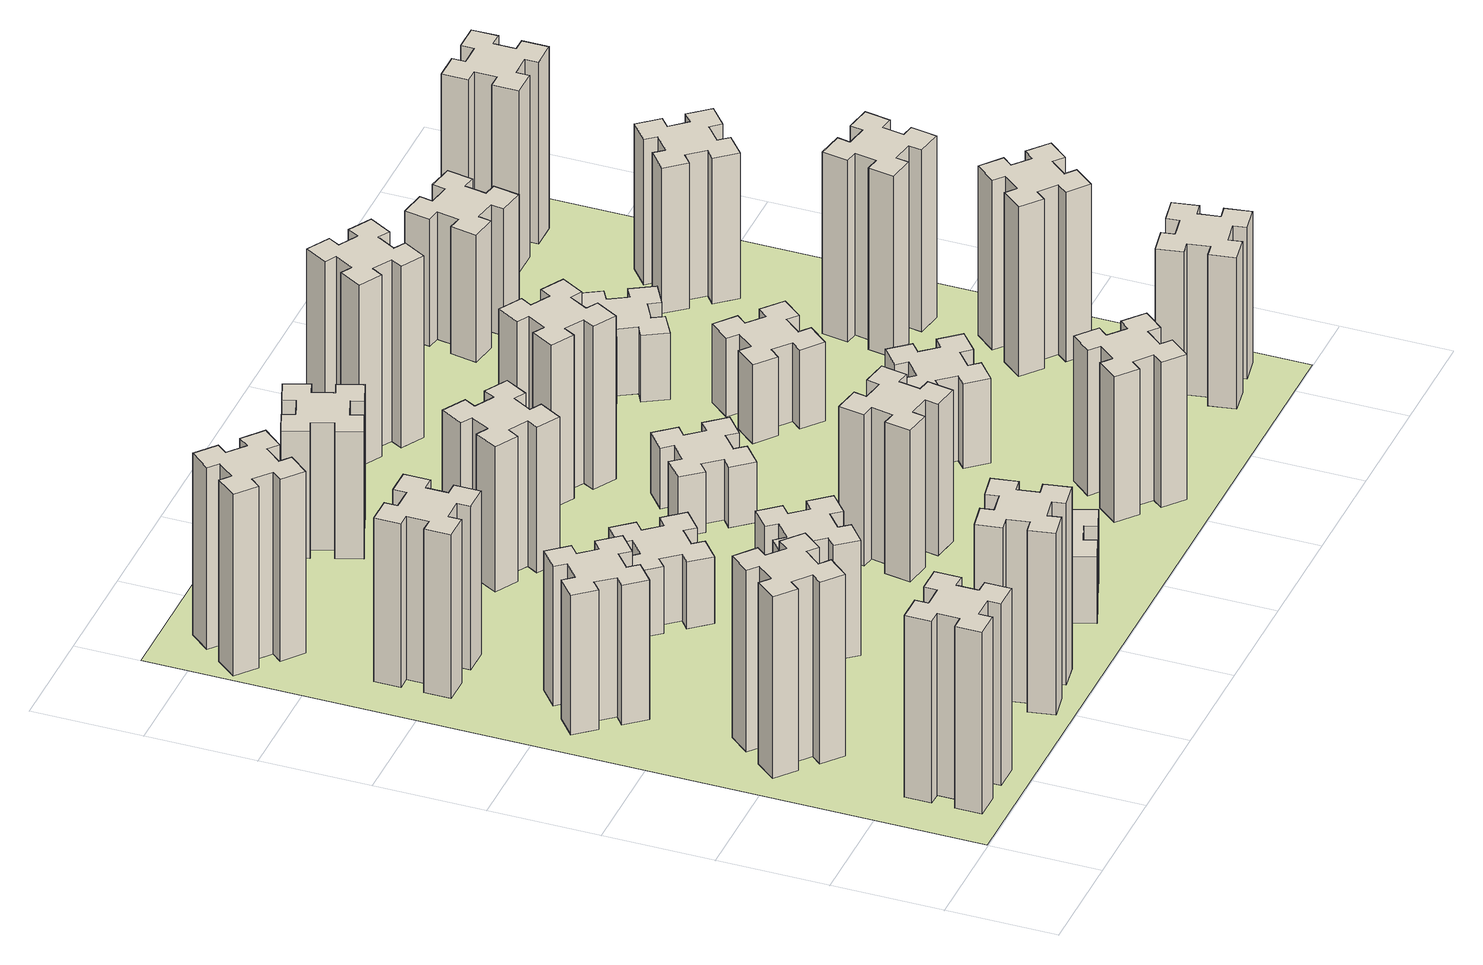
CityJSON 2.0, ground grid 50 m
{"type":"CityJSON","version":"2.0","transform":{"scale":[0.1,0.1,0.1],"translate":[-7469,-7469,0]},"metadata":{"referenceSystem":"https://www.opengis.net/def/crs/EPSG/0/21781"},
"CityObjects":{
"building1":{"type":"Building","attributes":{"class":"1000","function":"1000","usage":"1000","yearOfConstruction":2016,"roofType":"1000","measuredHeight":90,"storeysAboveGround":30,"storeysBelowGround":0},"geometry":[{"type":"Solid","lod":"1","boundaries":[[[[0,1,2,3,4,5,6,7,8,9,10,11,12,13,14,15,16,17,18,19]],[[17,16,20,21]],[[16,15,22,20]],[[15,14,23,22]],[[14,13,24,23]],[[13,12,25,24]],[[12,11,26,25]],[[11,10,27,26]],[[10,9,28,27]],[[9,8,29,28]],[[8,7,30,29]],[[7,6,31,30]],[[6,5,32,31]],[[5,4,33,32]],[[4,3,34,33]],[[3,2,35,34]],[[2,1,36,35]],[[1,0,37,36]],[[0,19,38,37]],[[19,18,39,38]],[[18,17,21,39]],[[24,25,26,27,28,29,30,31,32,33,34,35,36,37,38,39,21,20,22,23]]]]}]},
"building2":{"type":"Building","attributes":{"class":"1000","function":"1000","usage":"1000","yearOfConstruction":2016,"roofType":"1000","measuredHeight":90,"storeysAboveGround":30,"storeysBelowGround":0},"geometry":[{"type":"Solid","lod":"1","boundaries":[[[[40,41,42,43,44,45,46,47,48,49,50,51,52,53,54,55,56,57,58,59]],[[57,56,60,61]],[[56,55,62,60]],[[55,54,63,62]],[[54,53,64,63]],[[53,52,65,64]],[[52,51,66,65]],[[51,50,67,66]],[[50,49,68,67]],[[49,48,69,68]],[[48,47,70,69]],[[47,46,71,70]],[[46,45,72,71]],[[45,44,73,72]],[[44,43,74,73]],[[43,42,75,74]],[[42,41,76,75]],[[41,40,77,76]],[[40,59,78,77]],[[59,58,79,78]],[[58,57,61,79]],[[64,65,66,67,68,69,70,71,72,73,74,75,76,77,78,79,61,60,62,63]]]]}]},
"building3":{"type":"Building","attributes":{"class":"1000","function":"1000","usage":"1000","yearOfConstruction":2016,"roofType":"1000","measuredHeight":69,"storeysAboveGround":30,"storeysBelowGround":0},"geometry":[{"type":"Solid","lod":"1","boundaries":[[[[80,81,82,83,84,85,86,87,88,89,90,91,92,93,94,95,96,97,98,99]],[[97,96,100,101]],[[96,95,102,100]],[[95,94,103,102]],[[94,93,104,103]],[[93,92,105,104]],[[92,91,106,105]],[[91,90,107,106]],[[90,89,108,107]],[[89,88,109,108]],[[88,87,110,109]],[[87,86,111,110]],[[86,85,112,111]],[[85,84,113,112]],[[84,83,114,113]],[[83,82,115,114]],[[82,81,116,115]],[[81,80,117,116]],[[80,99,118,117]],[[99,98,119,118]],[[98,97,101,119]],[[104,105,106,107,108,109,110,111,112,113,114,115,116,117,118,119,101,100,102,103]]]]}]},
"building4":{"type":"Building","attributes":{"class":"1000","function":"1000","usage":"1000","yearOfConstruction":2016,"roofType":"1000","measuredHeight":81,"storeysAboveGround":30,"storeysBelowGround":0},"geometry":[{"type":"Solid","lod":"1","boundaries":[[[[120,121,122,123,124,125,126,127,128,129,130,131,132,133,134,135,136,137,138,139]],[[137,136,140,141]],[[136,135,142,140]],[[135,134,143,142]],[[134,133,144,143]],[[133,132,145,144]],[[132,131,146,145]],[[131,130,147,146]],[[130,129,148,147]],[[129,128,149,148]],[[128,127,150,149]],[[127,126,151,150]],[[126,125,152,151]],[[125,124,153,152]],[[124,123,154,153]],[[123,122,155,154]],[[122,121,156,155]],[[121,120,157,156]],[[120,139,158,157]],[[139,138,159,158]],[[138,137,141,159]],[[144,145,146,147,148,149,150,151,152,153,154,155,156,157,158,159,141,140,142,143]]]]}]},
"building5":{"type":"Building","attributes":{"class":"1000","function":"1000","usage":"1000","yearOfConstruction":2016,"roofType":"1000","measuredHeight":90,"storeysAboveGround":30,"storeysBelowGround":0},"geometry":[{"type":"Solid","lod":"1","boundaries":[[[[160,161,162,163,164,165,166,167,168,169,170,171,172,173,174,175,176,177,178,179]],[[177,176,180,181]],[[176,175,182,180]],[[175,174,183,182]],[[174,173,184,183]],[[173,172,185,184]],[[172,171,186,185]],[[171,170,187,186]],[[170,169,188,187]],[[169,168,189,188]],[[168,167,190,189]],[[167,166,191,190]],[[166,165,192,191]],[[165,164,193,192]],[[164,163,194,193]],[[163,162,195,194]],[[162,161,196,195]],[[161,160,197,196]],[[160,179,198,197]],[[179,178,199,198]],[[178,177,181,199]],[[184,185,186,187,188,189,190,191,192,193,194,195,196,197,198,199,181,180,182,183]]]]}]},
"building6":{"type":"Building","attributes":{"class":"1000","function":"1000","usage":"1000","yearOfConstruction":2016,"roofType":"1000","measuredHeight":90,"storeysAboveGround":30,"storeysBelowGround":0},"geometry":[{"type":"Solid","lod":"1","boundaries":[[[[200,201,202,203,204,205,206,207,208,209,210,211,212,213,214,215,216,217,218,219]],[[217,216,220,221]],[[216,215,222,220]],[[215,214,223,222]],[[214,213,224,223]],[[213,212,225,224]],[[212,211,226,225]],[[211,210,227,226]],[[210,209,228,227]],[[209,208,229,228]],[[208,207,230,229]],[[207,206,231,230]],[[206,205,232,231]],[[205,204,233,232]],[[204,203,234,233]],[[203,202,235,234]],[[202,201,236,235]],[[201,200,237,236]],[[200,219,238,237]],[[219,218,239,238]],[[218,217,221,239]],[[224,225,226,227,228,229,230,231,232,233,234,235,236,237,238,239,221,220,222,223]]]]}]},
"building7":{"type":"Building","attributes":{"class":"1000","function":"1000","usage":"1000","yearOfConstruction":2016,"roofType":"1000","measuredHeight":57,"storeysAboveGround":30,"storeysBelowGround":0},"geometry":[{"type":"Solid","lod":"1","boundaries":[[[[240,241,242,243,244,245,246,247,248,249,250,251,252,253,254,255,256,257,258,259]],[[257,256,260,261]],[[256,255,262,260]],[[255,254,263,262]],[[254,253,264,263]],[[253,252,265,264]],[[252,251,266,265]],[[251,250,267,266]],[[250,249,268,267]],[[249,248,269,268]],[[248,247,270,269]],[[247,246,271,270]],[[246,245,272,271]],[[245,244,273,272]],[[244,243,274,273]],[[243,242,275,274]],[[242,241,276,275]],[[241,240,277,276]],[[240,259,278,277]],[[259,258,279,278]],[[258,257,261,279]],[[264,265,266,267,268,269,270,271,272,273,274,275,276,277,278,279,261,260,262,263]]]]}]},
"building8":{"type":"Building","attributes":{"class":"1000","function":"1000","usage":"1000","yearOfConstruction":2016,"roofType":"1000","measuredHeight":33,"storeysAboveGround":30,"storeysBelowGround":0},"geometry":[{"type":"Solid","lod":"1","boundaries":[[[[280,281,282,283,284,285,286,287,288,289,290,291,292,293,294,295,296,297,298,299]],[[297,296,300,301]],[[296,295,302,300]],[[295,294,303,302]],[[294,293,304,303]],[[293,292,305,304]],[[292,291,306,305]],[[291,290,307,306]],[[290,289,308,307]],[[289,288,309,308]],[[288,287,310,309]],[[287,286,311,310]],[[286,285,312,311]],[[285,284,313,312]],[[284,283,314,313]],[[283,282,315,314]],[[282,281,316,315]],[[281,280,317,316]],[[280,299,318,317]],[[299,298,319,318]],[[298,297,301,319]],[[304,305,306,307,308,309,310,311,312,313,314,315,316,317,318,319,301,300,302,303]]]]}]},
"building9":{"type":"Building","attributes":{"class":"1000","function":"1000","usage":"1000","yearOfConstruction":2016,"roofType":"1000","measuredHeight":33,"storeysAboveGround":30,"storeysBelowGround":0},"geometry":[{"type":"Solid","lod":"1","boundaries":[[[[320,321,322,323,324,325,326,327,328,329,330,331,332,333,334,335,336,337,338,339]],[[337,336,340,341]],[[336,335,342,340]],[[335,334,343,342]],[[334,333,344,343]],[[333,332,345,344]],[[332,331,346,345]],[[331,330,347,346]],[[330,329,348,347]],[[329,328,349,348]],[[328,327,350,349]],[[327,326,351,350]],[[326,325,352,351]],[[325,324,353,352]],[[324,323,354,353]],[[323,322,355,354]],[[322,321,356,355]],[[321,320,357,356]],[[320,339,358,357]],[[339,338,359,358]],[[338,337,341,359]],[[344,345,346,347,348,349,350,351,352,353,354,355,356,357,358,359,341,340,342,343]]]]}]},
"building10":{"type":"Building","attributes":{"class":"1000","function":"1000","usage":"1000","yearOfConstruction":2016,"roofType":"1000","measuredHeight":72,"storeysAboveGround":30,"storeysBelowGround":0},"geometry":[{"type":"Solid","lod":"1","boundaries":[[[[360,361,362,363,364,365,366,367,368,369,370,371,372,373,374,375,376,377,378,379]],[[377,376,380,381]],[[376,375,382,380]],[[375,374,383,382]],[[374,373,384,383]],[[373,372,385,384]],[[372,371,386,385]],[[371,370,387,386]],[[370,369,388,387]],[[369,368,389,388]],[[368,367,390,389]],[[367,366,391,390]],[[366,365,392,391]],[[365,364,393,392]],[[364,363,394,393]],[[363,362,395,394]],[[362,361,396,395]],[[361,360,397,396]],[[360,379,398,397]],[[379,378,399,398]],[[378,377,381,399]],[[384,385,386,387,388,389,390,391,392,393,394,395,396,397,398,399,381,380,382,383]]]]}]},
"building11":{"type":"Building","attributes":{"class":"1000","function":"1000","usage":"1000","yearOfConstruction":2016,"roofType":"1000","measuredHeight":63,"storeysAboveGround":30,"storeysBelowGround":0},"geometry":[{"type":"Solid","lod":"1","boundaries":[[[[400,401,402,403,404,405,406,407,408,409,410,411,412,413,414,415,416,417,418,419]],[[417,416,420,421]],[[416,415,422,420]],[[415,414,423,422]],[[414,413,424,423]],[[413,412,425,424]],[[412,411,426,425]],[[411,410,427,426]],[[410,409,428,427]],[[409,408,429,428]],[[408,407,430,429]],[[407,406,431,430]],[[406,405,432,431]],[[405,404,433,432]],[[404,403,434,433]],[[403,402,435,434]],[[402,401,436,435]],[[401,400,437,436]],[[400,419,438,437]],[[419,418,439,438]],[[418,417,421,439]],[[424,425,426,427,428,429,430,431,432,433,434,435,436,437,438,439,421,420,422,423]]]]}]},
"building12":{"type":"Building","attributes":{"class":"1000","function":"1000","usage":"1000","yearOfConstruction":2016,"roofType":"1000","measuredHeight":75,"storeysAboveGround":30,"storeysBelowGround":0},"geometry":[{"type":"Solid","lod":"1","boundaries":[[[[440,441,442,443,444,445,446,447,448,449,450,451,452,453,454,455,456,457,458,459]],[[457,456,460,461]],[[456,455,462,460]],[[455,454,463,462]],[[454,453,464,463]],[[453,452,465,464]],[[452,451,466,465]],[[451,450,467,466]],[[450,449,468,467]],[[449,448,469,468]],[[448,447,470,469]],[[447,446,471,470]],[[446,445,472,471]],[[445,444,473,472]],[[444,443,474,473]],[[443,442,475,474]],[[442,441,476,475]],[[441,440,477,476]],[[440,459,478,477]],[[459,458,479,478]],[[458,457,461,479]],[[464,465,466,467,468,469,470,471,472,473,474,475,476,477,478,479,461,460,462,463]]]]}]},
"building13":{"type":"Building","attributes":{"class":"1000","function":"1000","usage":"1000","yearOfConstruction":2016,"roofType":"1000","measuredHeight":30,"storeysAboveGround":30,"storeysBelowGround":0},"geometry":[{"type":"Solid","lod":"1","boundaries":[[[[480,481,482,483,484,485,486,487,488,489,490,491,492,493,494,495,496,497,498,499]],[[497,496,500,501]],[[496,495,502,500]],[[495,494,503,502]],[[494,493,504,503]],[[493,492,505,504]],[[492,491,506,505]],[[491,490,507,506]],[[490,489,508,507]],[[489,488,509,508]],[[488,487,510,509]],[[487,486,511,510]],[[486,485,512,511]],[[485,484,513,512]],[[484,483,514,513]],[[483,482,515,514]],[[482,481,516,515]],[[481,480,517,516]],[[480,499,518,517]],[[499,498,519,518]],[[498,497,501,519]],[[504,505,506,507,508,509,510,511,512,513,514,515,516,517,518,519,501,500,502,503]]]]}]},
"building14":{"type":"Building","attributes":{"class":"1000","function":"1000","usage":"1000","yearOfConstruction":2016,"roofType":"1000","measuredHeight":81,"storeysAboveGround":30,"storeysBelowGround":0},"geometry":[{"type":"Solid","lod":"1","boundaries":[[[[520,521,522,523,524,525,526,527,528,529,530,531,532,533,534,535,536,537,538,539]],[[537,536,540,541]],[[536,535,542,540]],[[535,534,543,542]],[[534,533,544,543]],[[533,532,545,544]],[[532,531,546,545]],[[531,530,547,546]],[[530,529,548,547]],[[529,528,549,548]],[[528,527,550,549]],[[527,526,551,550]],[[526,525,552,551]],[[525,524,553,552]],[[524,523,554,553]],[[523,522,555,554]],[[522,521,556,555]],[[521,520,557,556]],[[520,539,558,557]],[[539,538,559,558]],[[538,537,541,559]],[[544,545,546,547,548,549,550,551,552,553,554,555,556,557,558,559,541,540,542,543]]]]}]},
"building15":{"type":"Building","attributes":{"class":"1000","function":"1000","usage":"1000","yearOfConstruction":2016,"roofType":"1000","measuredHeight":72,"storeysAboveGround":30,"storeysBelowGround":0},"geometry":[{"type":"Solid","lod":"1","boundaries":[[[[560,561,562,563,564,565,566,567,568,569,570,571,572,573,574,575,576,577,578,579]],[[577,576,580,581]],[[576,575,582,580]],[[575,574,583,582]],[[574,573,584,583]],[[573,572,585,584]],[[572,571,586,585]],[[571,570,587,586]],[[570,569,588,587]],[[569,568,589,588]],[[568,567,590,589]],[[567,566,591,590]],[[566,565,592,591]],[[565,564,593,592]],[[564,563,594,593]],[[563,562,595,594]],[[562,561,596,595]],[[561,560,597,596]],[[560,579,598,597]],[[579,578,599,598]],[[578,577,581,599]],[[584,585,586,587,588,589,590,591,592,593,594,595,596,597,598,599,581,580,582,583]]]]}]},
"building16":{"type":"Building","attributes":{"class":"1000","function":"1000","usage":"1000","yearOfConstruction":2016,"roofType":"1000","measuredHeight":90,"storeysAboveGround":30,"storeysBelowGround":0},"geometry":[{"type":"Solid","lod":"1","boundaries":[[[[600,601,602,603,604,605,606,607,608,609,610,611,612,613,614,615,616,617,618,619]],[[617,616,620,621]],[[616,615,622,620]],[[615,614,623,622]],[[614,613,624,623]],[[613,612,625,624]],[[612,611,626,625]],[[611,610,627,626]],[[610,609,628,627]],[[609,608,629,628]],[[608,607,630,629]],[[607,606,631,630]],[[606,605,632,631]],[[605,604,633,632]],[[604,603,634,633]],[[603,602,635,634]],[[602,601,636,635]],[[601,600,637,636]],[[600,619,638,637]],[[619,618,639,638]],[[618,617,621,639]],[[624,625,626,627,628,629,630,631,632,633,634,635,636,637,638,639,621,620,622,623]]]]}]},
"building17":{"type":"Building","attributes":{"class":"1000","function":"1000","usage":"1000","yearOfConstruction":2016,"roofType":"1000","measuredHeight":42,"storeysAboveGround":30,"storeysBelowGround":0},"geometry":[{"type":"Solid","lod":"1","boundaries":[[[[640,641,642,643,644,645,646,647,648,649,650,651,652,653,654,655,656,657,658,659]],[[657,656,660,661]],[[656,655,662,660]],[[655,654,663,662]],[[654,653,664,663]],[[653,652,665,664]],[[652,651,666,665]],[[651,650,667,666]],[[650,649,668,667]],[[649,648,669,668]],[[648,647,670,669]],[[647,646,671,670]],[[646,645,672,671]],[[645,644,673,672]],[[644,643,674,673]],[[643,642,675,674]],[[642,641,676,675]],[[641,640,677,676]],[[640,659,678,677]],[[659,658,679,678]],[[658,657,661,679]],[[664,665,666,667,668,669,670,671,672,673,674,675,676,677,678,679,661,660,662,663]]]]}]},
"building18":{"type":"Building","attributes":{"class":"1000","function":"1000","usage":"1000","yearOfConstruction":2016,"roofType":"1000","measuredHeight":39,"storeysAboveGround":30,"storeysBelowGround":0},"geometry":[{"type":"Solid","lod":"1","boundaries":[[[[680,681,682,683,684,685,686,687,688,689,690,691,692,693,694,695,696,697,698,699]],[[697,696,700,701]],[[696,695,702,700]],[[695,694,703,702]],[[694,693,704,703]],[[693,692,705,704]],[[692,691,706,705]],[[691,690,707,706]],[[690,689,708,707]],[[689,688,709,708]],[[688,687,710,709]],[[687,686,711,710]],[[686,685,712,711]],[[685,684,713,712]],[[684,683,714,713]],[[683,682,715,714]],[[682,681,716,715]],[[681,680,717,716]],[[680,699,718,717]],[[699,698,719,718]],[[698,697,701,719]],[[704,705,706,707,708,709,710,711,712,713,714,715,716,717,718,719,701,700,702,703]]]]}]},
"building19":{"type":"Building","attributes":{"class":"1000","function":"1000","usage":"1000","yearOfConstruction":2016,"roofType":"1000","measuredHeight":33,"storeysAboveGround":30,"storeysBelowGround":0},"geometry":[{"type":"Solid","lod":"1","boundaries":[[[[720,721,722,723,724,725,726,727,728,729,730,731,732,733,734,735,736,737,738,739]],[[737,736,740,741]],[[736,735,742,740]],[[735,734,743,742]],[[734,733,744,743]],[[733,732,745,744]],[[732,731,746,745]],[[731,730,747,746]],[[730,729,748,747]],[[729,728,749,748]],[[728,727,750,749]],[[727,726,751,750]],[[726,725,752,751]],[[725,724,753,752]],[[724,723,754,753]],[[723,722,755,754]],[[722,721,756,755]],[[721,720,757,756]],[[720,739,758,757]],[[739,738,759,758]],[[738,737,741,759]],[[744,745,746,747,748,749,750,751,752,753,754,755,756,757,758,759,741,740,742,743]]]]}]},
"building20":{"type":"Building","attributes":{"class":"1000","function":"1000","usage":"1000","yearOfConstruction":2016,"roofType":"1000","measuredHeight":75,"storeysAboveGround":30,"storeysBelowGround":0},"geometry":[{"type":"Solid","lod":"1","boundaries":[[[[760,761,762,763,764,765,766,767,768,769,770,771,772,773,774,775,776,777,778,779]],[[777,776,780,781]],[[776,775,782,780]],[[775,774,783,782]],[[774,773,784,783]],[[773,772,785,784]],[[772,771,786,785]],[[771,770,787,786]],[[770,769,788,787]],[[769,768,789,788]],[[768,767,790,789]],[[767,766,791,790]],[[766,765,792,791]],[[765,764,793,792]],[[764,763,794,793]],[[763,762,795,794]],[[762,761,796,795]],[[761,760,797,796]],[[760,779,798,797]],[[779,778,799,798]],[[778,777,781,799]],[[784,785,786,787,788,789,790,791,792,793,794,795,796,797,798,799,781,780,782,783]]]]}]},
"building21":{"type":"Building","attributes":{"class":"1000","function":"1000","usage":"1000","yearOfConstruction":2016,"roofType":"1000","measuredHeight":63,"storeysAboveGround":30,"storeysBelowGround":0},"geometry":[{"type":"Solid","lod":"1","boundaries":[[[[800,801,802,803,804,805,806,807,808,809,810,811,812,813,814,815,816,817,818,819]],[[817,816,820,821]],[[816,815,822,820]],[[815,814,823,822]],[[814,813,824,823]],[[813,812,825,824]],[[812,811,826,825]],[[811,810,827,826]],[[810,809,828,827]],[[809,808,829,828]],[[808,807,830,829]],[[807,806,831,830]],[[806,805,832,831]],[[805,804,833,832]],[[804,803,834,833]],[[803,802,835,834]],[[802,801,836,835]],[[801,800,837,836]],[[800,819,838,837]],[[819,818,839,838]],[[818,817,821,839]],[[824,825,826,827,828,829,830,831,832,833,834,835,836,837,838,839,821,820,822,823]]]]}]},
"building22":{"type":"Building","attributes":{"class":"1000","function":"1000","usage":"1000","yearOfConstruction":2016,"roofType":"1000","measuredHeight":84,"storeysAboveGround":30,"storeysBelowGround":0},"geometry":[{"type":"Solid","lod":"1","boundaries":[[[[840,841,842,843,844,845,846,847,848,849,850,851,852,853,854,855,856,857,858,859]],[[857,856,860,861]],[[856,855,862,860]],[[855,854,863,862]],[[854,853,864,863]],[[853,852,865,864]],[[852,851,866,865]],[[851,850,867,866]],[[850,849,868,867]],[[849,848,869,868]],[[848,847,870,869]],[[847,846,871,870]],[[846,845,872,871]],[[845,844,873,872]],[[844,843,874,873]],[[843,842,875,874]],[[842,841,876,875]],[[841,840,877,876]],[[840,859,878,877]],[[859,858,879,878]],[[858,857,861,879]],[[864,865,866,867,868,869,870,871,872,873,874,875,876,877,878,879,861,860,862,863]]]]}]},
"building23":{"type":"Building","attributes":{"class":"1000","function":"1000","usage":"1000","yearOfConstruction":2016,"roofType":"1000","measuredHeight":90,"storeysAboveGround":30,"storeysBelowGround":0},"geometry":[{"type":"Solid","lod":"1","boundaries":[[[[880,881,882,883,884,885,886,887,888,889,890,891,892,893,894,895,896,897,898,899]],[[897,896,900,901]],[[896,895,902,900]],[[895,894,903,902]],[[894,893,904,903]],[[893,892,905,904]],[[892,891,906,905]],[[891,890,907,906]],[[890,889,908,907]],[[889,888,909,908]],[[888,887,910,909]],[[887,886,911,910]],[[886,885,912,911]],[[885,884,913,912]],[[884,883,914,913]],[[883,882,915,914]],[[882,881,916,915]],[[881,880,917,916]],[[880,899,918,917]],[[899,898,919,918]],[[898,897,901,919]],[[904,905,906,907,908,909,910,911,912,913,914,915,916,917,918,919,901,900,902,903]]]]}]},
"building24":{"type":"Building","attributes":{"class":"1000","function":"1000","usage":"1000","yearOfConstruction":2016,"roofType":"1000","measuredHeight":72,"storeysAboveGround":30,"storeysBelowGround":0},"geometry":[{"type":"Solid","lod":"1","boundaries":[[[[920,921,922,923,924,925,926,927,928,929,930,931,932,933,934,935,936,937,938,939]],[[937,936,940,941]],[[936,935,942,940]],[[935,934,943,942]],[[934,933,944,943]],[[933,932,945,944]],[[932,931,946,945]],[[931,930,947,946]],[[930,929,948,947]],[[929,928,949,948]],[[928,927,950,949]],[[927,926,951,950]],[[926,925,952,951]],[[925,924,953,952]],[[924,923,954,953]],[[923,922,955,954]],[[922,921,956,955]],[[921,920,957,956]],[[920,939,958,957]],[[939,938,959,958]],[[938,937,941,959]],[[944,945,946,947,948,949,950,951,952,953,954,955,956,957,958,959,941,940,942,943]]]]}]},
"building25":{"type":"Building","attributes":{"class":"1000","function":"1000","usage":"1000","yearOfConstruction":2016,"roofType":"1000","measuredHeight":90,"storeysAboveGround":30,"storeysBelowGround":0},"geometry":[{"type":"Solid","lod":"1","boundaries":[[[[960,961,962,963,964,965,966,967,968,969,970,971,972,973,974,975,976,977,978,979]],[[977,976,980,981]],[[976,975,982,980]],[[975,974,983,982]],[[974,973,984,983]],[[973,972,985,984]],[[972,971,986,985]],[[971,970,987,986]],[[970,969,988,987]],[[969,968,989,988]],[[968,967,990,989]],[[967,966,991,990]],[[966,965,992,991]],[[965,964,993,992]],[[964,963,994,993]],[[963,962,995,994]],[[962,961,996,995]],[[961,960,997,996]],[[960,979,998,997]],[[979,978,999,998]],[[978,977,981,999]],[[984,985,986,987,988,989,990,991,992,993,994,995,996,997,998,999,981,980,982,983]]]]}]},
"landuse1":{"type":"LandUse","attributes":{"name":"plot1","function":"1010"},"geometry":[{"type":"MultiSurface","lod":"1","boundaries":[[[1000,1001,1002,1003]]]}]}
},
"vertices":[
[265,325,0],[265,225,0],[205,225,0],[205,105,0],[325,105,0],[325,165,0],[425,165,0],[425,105,0],[545,105,0],[545,225,0],[485,225,0],[485,325,0],[545,325,0],[545,445,0],[425,445,0],[425,385,0],[325,385,0],[325,445,0],[205,445,0],[205,325,0],[325,385,900],[325,445,900],[425,385,900],[425,445,900],[545,445,900],[545,325,900],[485,325,900],[485,225,900],[545,225,900],[545,105,900],[425,105,900],[425,165,900],[325,165,900],[325,105,900],[205,105,900],[205,225,900],[265,225,900],[265,325,900],[205,325,900],[205,445,900],
[484,1067,0],[408,1132,0],[446,1178,0],[354,1255,0],[277,1163,0],[323,1124,0],[259,1048,0],[213,1086,0],[136,994,0],[228,917,0],[266,963,0],[343,899,0],[304,853,0],[396,776,0],[473,868,0],[427,906,0],[492,983,0],[538,944,0],[615,1036,0],[523,1113,0],[492,983,900],[538,944,900],[427,906,900],[473,868,900],[396,776,900],[304,853,900],[343,899,900],[266,963,900],[228,917,900],[136,994,900],[213,1086,900],[259,1048,900],[323,1124,900],[277,1163,900],[354,1255,900],[446,1178,900],[408,1132,900],[484,1067,900],[523,1113,900],[615,1036,900],
[492,1888,0],[427,1964,0],[473,2003,0],[396,2095,0],[304,2018,0],[343,1972,0],[266,1907,0],[228,1953,0],[136,1876,0],[213,1784,0],[259,1823,0],[323,1746,0],[277,1708,0],[354,1616,0],[446,1693,0],[408,1739,0],[484,1803,0],[523,1757,0],[615,1834,0],[538,1926,0],[484,1803,690],[523,1757,690],[408,1739,690],[446,1693,690],[354,1616,690],[277,1708,690],[323,1746,690],[259,1823,690],[213,1784,690],[136,1876,690],[228,1953,690],[266,1907,690],[343,1972,690],[304,2018,690],[396,2095,690],[473,2003,690],[427,1964,690],[492,1888,690],[538,1926,690],[615,1834,690],
[485,2545,0],[485,2645,0],[545,2645,0],[545,2765,0],[425,2765,0],[425,2705,0],[325,2705,0],[325,2765,0],[205,2765,0],[205,2645,0],[265,2645,0],[265,2545,0],[205,2545,0],[205,2425,0],[325,2425,0],[325,2485,0],[425,2485,0],[425,2425,0],[545,2425,0],[545,2545,0],[425,2485,810],[425,2425,810],[325,2485,810],[325,2425,810],[205,2425,810],[205,2545,810],[265,2545,810],[265,2645,810],[205,2645,810],[205,2765,810],[325,2765,810],[325,2705,810],[425,2705,810],[425,2765,810],[545,2765,810],[545,2645,810],[485,2645,810],[485,2545,810],[545,2545,810],[545,2425,810],
[1085,158,0],[1184,176,0],[1194,117,0],[1312,137,0],[1291,256,0],[1232,245,0],[1215,344,0],[1274,354,0],[1253,472,0],[1135,451,0],[1145,392,0],[1047,375,0],[1037,434,0],[918,413,0],[939,295,0],[998,305,0],[1016,207,0],[957,197,0],[977,78,0],[1096,99,0],[1016,207,900],[957,197,900],[998,305,900],[939,295,900],[918,413,900],[1037,434,900],[1047,375,900],[1145,392,900],[1135,451,900],[1253,472,900],[1274,354,900],[1215,344,900],[1232,245,900],[1291,256,900],[1312,137,900],[1194,117,900],[1184,176,900],[1085,158,900],[1096,99,900],[977,78,900],
[384,3387,0],[308,3452,0],[346,3498,0],[254,3575,0],[177,3483,0],[223,3444,0],[159,3368,0],[113,3406,0],[36,3314,0],[128,3237,0],[166,3283,0],[243,3219,0],[204,3173,0],[296,3096,0],[373,3188,0],[327,3226,0],[392,3303,0],[438,3264,0],[515,3356,0],[423,3433,0],[392,3303,900],[438,3264,900],[327,3226,900],[373,3188,900],[296,3096,900],[204,3173,900],[243,3219,900],[166,3283,900],[128,3237,900],[36,3314,900],[113,3406,900],[159,3368,900],[223,3444,900],[177,3483,900],[254,3575,900],[346,3498,900],[308,3452,900],[384,3387,900],[423,3433,900],[515,3356,900],
[1083,1332,0],[1006,1267,0],[968,1313,0],[876,1236,0],[953,1144,0],[999,1183,0],[1063,1106,0],[1017,1068,0],[1094,976,0],[1186,1053,0],[1148,1099,0],[1224,1163,0],[1263,1117,0],[1355,1194,0],[1278,1286,0],[1232,1248,0],[1167,1324,0],[1213,1363,0],[1136,1455,0],[1044,1378,0],[1167,1324,570],[1213,1363,570],[1232,1248,570],[1278,1286,570],[1355,1194,570],[1263,1117,570],[1224,1163,570],[1148,1099,570],[1186,1053,570],[1094,976,570],[1017,1068,570],[1063,1106,570],[999,1183,570],[953,1144,570],[876,1236,570],[968,1313,570],[1006,1267,570],[1083,1332,570],[1044,1378,570],[1136,1455,570],
[1083,1972,0],[1006,1907,0],[968,1953,0],[876,1876,0],[953,1784,0],[999,1823,0],[1063,1746,0],[1017,1708,0],[1094,1616,0],[1186,1693,0],[1148,1739,0],[1224,1803,0],[1263,1757,0],[1355,1834,0],[1278,1926,0],[1232,1888,0],[1167,1964,0],[1213,2003,0],[1136,2095,0],[1044,2018,0],[1167,1964,330],[1213,2003,330],[1232,1888,330],[1278,1926,330],[1355,1834,330],[1263,1757,330],[1224,1803,330],[1148,1739,330],[1186,1693,330],[1094,1616,330],[1017,1708,330],[1063,1746,330],[999,1823,330],[953,1784,330],[876,1876,330],[968,1953,330],[1006,1907,330],[1083,1972,330],[1044,2018,330],[1136,2095,330],
[1765,496,0],[1671,462,0],[1650,518,0],[1537,477,0],[1579,364,0],[1635,385,0],[1669,291,0],[1613,270,0],[1654,157,0],[1767,199,0],[1746,255,0],[1840,289,0],[1860,233,0],[1973,274,0],[1932,387,0],[1876,366,0],[1842,460,0],[1898,480,0],[1857,593,0],[1744,552,0],[1842,460,330],[1898,480,330],[1876,366,330],[1932,387,330],[1973,274,330],[1860,233,330],[1840,289,330],[1746,255,330],[1767,199,330],[1654,157,330],[1613,270,330],[1669,291,330],[1635,385,330],[1579,364,330],[1537,477,330],[1650,518,330],[1671,462,330],[1765,496,330],[1744,552,330],[1857,593,330],
[1314,2666,0],[1227,2716,0],[1257,2768,0],[1153,2828,0],[1093,2724,0],[1145,2694,0],[1095,2607,0],[1043,2637,0],[983,2533,0],[1087,2473,0],[1117,2525,0],[1204,2475,0],[1174,2423,0],[1278,2363,0],[1338,2467,0],[1286,2497,0],[1336,2584,0],[1388,2554,0],[1448,2658,0],[1344,2718,0],[1336,2584,720],[1388,2554,720],[1286,2497,720],[1338,2467,720],[1278,2363,720],[1174,2423,720],[1204,2475,720],[1117,2525,720],[1087,2473,720],[983,2533,720],[1043,2637,720],[1095,2607,720],[1145,2694,720],[1093,2724,720],[1153,2828,720],[1257,2768,720],[1227,2716,720],[1314,2666,720],[1344,2718,720],[1448,2658,720],
[1125,3456,0],[1031,3422,0],[1010,3478,0],[897,3437,0],[939,3324,0],[995,3345,0],[1029,3251,0],[973,3230,0],[1014,3117,0],[1127,3159,0],[1106,3215,0],[1200,3249,0],[1220,3193,0],[1333,3234,0],[1292,3347,0],[1236,3326,0],[1202,3420,0],[1258,3440,0],[1217,3553,0],[1104,3512,0],[1202,3420,630],[1258,3440,630],[1236,3326,630],[1292,3347,630],[1333,3234,630],[1220,3193,630],[1200,3249,630],[1106,3215,630],[1127,3159,630],[1014,3117,630],[973,3230,630],[1029,3251,630],[995,3345,630],[939,3324,630],[897,3437,630],[1010,3478,630],[1031,3422,630],[1125,3456,630],[1104,3512,630],[1217,3553,630],
[1955,1047,0],[1972,1145,0],[2031,1135,0],[2052,1253,0],[1934,1274,0],[1924,1215,0],[1825,1232,0],[1836,1291,0],[1717,1312,0],[1697,1194,0],[1756,1184,0],[1738,1085,0],[1679,1096,0],[1658,977,0],[1777,957,0],[1787,1016,0],[1885,998,0],[1875,939,0],[1993,918,0],[2014,1037,0],[1885,998,750],[1875,939,750],[1787,1016,750],[1777,957,750],[1658,977,750],[1679,1096,750],[1738,1085,750],[1756,1184,750],[1697,1194,750],[1717,1312,750],[1836,1291,750],[1825,1232,750],[1924,1215,750],[1934,1274,750],[2052,1253,750],[2031,1135,750],[1972,1145,750],[1955,1047,750],[2014,1037,750],[1993,918,750],
[1972,1988,0],[1907,2064,0],[1953,2103,0],[1876,2195,0],[1784,2118,0],[1823,2072,0],[1746,2007,0],[1708,2053,0],[1616,1976,0],[1693,1884,0],[1739,1923,0],[1803,1846,0],[1757,1808,0],[1834,1716,0],[1926,1793,0],[1888,1839,0],[1964,1903,0],[2003,1857,0],[2095,1934,0],[2018,2026,0],[1964,1903,300],[2003,1857,300],[1888,1839,300],[1926,1793,300],[1834,1716,300],[1757,1808,300],[1803,1846,300],[1739,1923,300],[1693,1884,300],[1616,1976,300],[1708,2053,300],[1746,2007,300],[1823,2072,300],[1784,2118,300],[1876,2195,300],[1953,2103,300],[1907,2064,300],[1972,1988,300],[2018,2026,300],[2095,1934,300],
[1926,2497,0],[1976,2584,0],[2028,2554,0],[2088,2658,0],[1984,2718,0],[1954,2666,0],[1867,2716,0],[1897,2768,0],[1793,2828,0],[1733,2724,0],[1785,2694,0],[1735,2607,0],[1683,2637,0],[1623,2533,0],[1727,2473,0],[1757,2525,0],[1844,2475,0],[1814,2423,0],[1918,2363,0],[1978,2467,0],[1844,2475,810],[1814,2423,810],[1757,2525,810],[1727,2473,810],[1623,2533,810],[1683,2637,810],[1735,2607,810],[1785,2694,810],[1733,2724,810],[1793,2828,810],[1897,2768,810],[1867,2716,810],[1954,2666,810],[1984,2718,810],[2088,2658,810],[2028,2554,810],[1976,2584,810],[1926,2497,810],[1978,2467,810],[1918,2363,810],
[2486,323,0],[2563,259,0],[2524,213,0],[2616,136,0],[2693,228,0],[2647,266,0],[2712,343,0],[2758,304,0],[2835,396,0],[2743,473,0],[2704,427,0],[2628,492,0],[2666,538,0],[2574,615,0],[2497,523,0],[2543,484,0],[2479,408,0],[2433,446,0],[2356,354,0],[2448,277,0],[2479,408,720],[2433,446,720],[2543,484,720],[2497,523,720],[2574,615,720],[2666,538,720],[2628,492,720],[2704,427,720],[2743,473,720],[2835,396,720],[2758,304,720],[2712,343,720],[2647,266,720],[2693,228,720],[2616,136,720],[2524,213,720],[2563,259,720],[2486,323,720],[2448,277,720],[2356,354,720],
[1757,3365,0],[1844,3315,0],[1814,3263,0],[1918,3203,0],[1978,3307,0],[1926,3337,0],[1976,3424,0],[2028,3394,0],[2088,3498,0],[1984,3558,0],[1954,3506,0],[1867,3556,0],[1897,3608,0],[1793,3668,0],[1733,3564,0],[1785,3534,0],[1735,3447,0],[1683,3477,0],[1623,3373,0],[1727,3313,0],[1735,3447,900],[1683,3477,900],[1785,3534,900],[1733,3564,900],[1793,3668,900],[1897,3608,900],[1867,3556,900],[1954,3506,900],[1984,3558,900],[2088,3498,900],[2028,3394,900],[1976,3424,900],[1926,3337,900],[1978,3307,900],[1918,3203,900],[1814,3263,900],[1844,3315,900],[1757,3365,900],[1727,3313,900],[1623,3373,900],
[2563,1332,0],[2486,1267,0],[2448,1313,0],[2356,1236,0],[2433,1144,0],[2479,1183,0],[2543,1106,0],[2497,1068,0],[2574,976,0],[2666,1053,0],[2628,1099,0],[2704,1163,0],[2743,1117,0],[2835,1194,0],[2758,1286,0],[2712,1248,0],[2647,1324,0],[2693,1363,0],[2616,1455,0],[2524,1378,0],[2647,1324,420],[2693,1363,420],[2712,1248,420],[2758,1286,420],[2835,1194,420],[2743,1117,420],[2704,1163,420],[2628,1099,420],[2666,1053,420],[2574,976,420],[2497,1068,420],[2543,1106,420],[2479,1183,420],[2433,1144,420],[2356,1236,420],[2448,1313,420],[2486,1267,420],[2563,1332,420],[2524,1378,420],[2616,1455,420],
[2704,2007,0],[2628,2072,0],[2666,2118,0],[2574,2195,0],[2497,2103,0],[2543,2064,0],[2479,1988,0],[2433,2026,0],[2356,1934,0],[2448,1857,0],[2486,1903,0],[2563,1839,0],[2524,1793,0],[2616,1716,0],[2693,1808,0],[2647,1846,0],[2712,1923,0],[2758,1884,0],[2835,1976,0],[2743,2053,0],[2712,1923,390],[2758,1884,390],[2647,1846,390],[2693,1808,390],[2616,1716,390],[2524,1793,390],[2563,1839,390],[2486,1903,390],[2448,1857,390],[2356,1934,390],[2433,2026,390],[2479,1988,390],[2543,2064,390],[2497,2103,390],[2574,2195,390],[2666,2118,390],[2628,2072,390],[2704,2007,390],[2743,2053,390],[2835,1976,390],
[2475,2584,0],[2525,2497,0],[2473,2467,0],[2533,2363,0],[2637,2423,0],[2607,2475,0],[2694,2525,0],[2724,2473,0],[2828,2533,0],[2768,2637,0],[2716,2607,0],[2666,2694,0],[2718,2724,0],[2658,2828,0],[2554,2768,0],[2584,2716,0],[2497,2666,0],[2467,2718,0],[2363,2658,0],[2423,2554,0],[2497,2666,330],[2467,2718,330],[2584,2716,330],[2554,2768,330],[2658,2828,330],[2718,2724,330],[2666,2694,330],[2716,2607,330],[2768,2637,330],[2828,2533,330],[2724,2473,330],[2694,2525,330],[2607,2475,330],[2637,2423,330],[2533,2363,330],[2473,2467,330],[2525,2497,330],[2475,2584,330],[2423,2554,330],[2363,2658,330],
[3465,492,0],[3367,475,0],[3357,534,0],[3238,513,0],[3259,395,0],[3318,405,0],[3336,307,0],[3277,297,0],[3297,178,0],[3416,199,0],[3405,258,0],[3504,276,0],[3514,217,0],[3632,237,0],[3611,356,0],[3552,345,0],[3535,444,0],[3594,454,0],[3573,572,0],[3455,551,0],[3535,444,750],[3594,454,750],[3552,345,750],[3611,356,750],[3632,237,750],[3514,217,750],[3504,276,750],[3405,258,750],[3416,199,750],[3297,178,750],[3277,297,750],[3336,307,750],[3318,405,750],[3259,395,750],[3238,513,750],[3357,534,750],[3367,475,750],[3465,492,750],[3455,551,750],[3573,572,750],
[2596,3404,0],[2578,3305,0],[2519,3316,0],[2498,3197,0],[2617,3177,0],[2627,3236,0],[2725,3218,0],[2715,3159,0],[2833,3138,0],[2854,3257,0],[2795,3267,0],[2812,3365,0],[2871,3355,0],[2892,3473,0],[2774,3494,0],[2764,3435,0],[2665,3452,0],[2676,3511,0],[2557,3532,0],[2537,3414,0],[2665,3452,630],[2676,3511,630],[2764,3435,630],[2774,3494,630],[2892,3473,630],[2871,3355,630],[2812,3365,630],[2795,3267,630],[2854,3257,630],[2833,3138,630],[2715,3159,630],[2725,3218,630],[2627,3236,630],[2617,3177,630],[2498,3197,630],[2519,3316,630],[2578,3305,630],[2596,3404,630],[2537,3414,630],[2557,3532,630],
[3487,1006,0],[3552,1083,0],[3598,1044,0],[3675,1136,0],[3583,1213,0],[3544,1167,0],[3468,1232,0],[3506,1278,0],[3414,1355,0],[3337,1263,0],[3383,1224,0],[3319,1148,0],[3273,1186,0],[3196,1094,0],[3288,1017,0],[3326,1063,0],[3403,999,0],[3364,953,0],[3456,876,0],[3533,968,0],[3403,999,840],[3364,953,840],[3326,1063,840],[3288,1017,840],[3196,1094,840],[3273,1186,840],[3319,1148,840],[3383,1224,840],[3337,1263,840],[3414,1355,840],[3506,1278,840],[3468,1232,840],[3544,1167,840],[3583,1213,840],[3675,1136,840],[3598,1044,840],[3552,1083,840],[3487,1006,840],[3533,968,840],[3456,876,840],
[3267,1656,0],[3365,1638,0],[3355,1579,0],[3473,1558,0],[3494,1677,0],[3435,1687,0],[3452,1785,0],[3511,1775,0],[3532,1893,0],[3414,1914,0],[3404,1855,0],[3305,1872,0],[3316,1931,0],[3197,1952,0],[3177,1834,0],[3236,1824,0],[3218,1725,0],[3159,1736,0],[3138,1617,0],[3257,1597,0],[3218,1725,900],[3159,1736,900],[3236,1824,900],[3177,1834,900],[3197,1952,900],[3316,1931,900],[3305,1872,900],[3404,1855,900],[3414,1914,900],[3532,1893,900],[3511,1775,900],[3452,1785,900],[3435,1687,900],[3494,1677,900],[3473,1558,900],[3355,1579,900],[3365,1638,900],[3267,1656,900],[3257,1597,900],[3138,1617,900],
[3219,2563,0],[3283,2486,0],[3237,2448,0],[3314,2356,0],[3406,2433,0],[3368,2479,0],[3444,2543,0],[3483,2497,0],[3575,2574,0],[3498,2666,0],[3452,2628,0],[3387,2704,0],[3433,2743,0],[3356,2835,0],[3264,2758,0],[3303,2712,0],[3226,2647,0],[3188,2693,0],[3096,2616,0],[3173,2524,0],[3226,2647,720],[3188,2693,720],[3303,2712,720],[3264,2758,720],[3356,2835,720],[3433,2743,720],[3387,2704,720],[3452,2628,720],[3498,2666,720],[3575,2574,720],[3483,2497,720],[3444,2543,720],[3368,2479,720],[3406,2433,720],[3314,2356,720],[3237,2448,720],[3283,2486,720],[3219,2563,720],[3173,2524,720],[3096,2616,720],
[3285,3325,0],[3385,3325,0],[3385,3265,0],[3505,3265,0],[3505,3385,0],[3445,3385,0],[3445,3485,0],[3505,3485,0],[3505,3605,0],[3385,3605,0],[3385,3545,0],[3285,3545,0],[3285,3605,0],[3165,3605,0],[3165,3485,0],[3225,3485,0],[3225,3385,0],[3165,3385,0],[3165,3265,0],[3285,3265,0],[3225,3385,900],[3165,3385,900],[3225,3485,900],[3165,3485,900],[3165,3605,900],[3285,3605,900],[3285,3545,900],[3385,3545,900],[3385,3605,900],[3505,3605,900],[3505,3485,900],[3445,3485,900],[3445,3385,900],[3505,3385,900],[3505,3265,900],[3385,3265,900],[3385,3325,900],[3285,3325,900],[3285,3265,900],[3165,3265,900],
[5,3705,0],[3705,3705,0],[3705,5,0],[5,5,0]
]}
